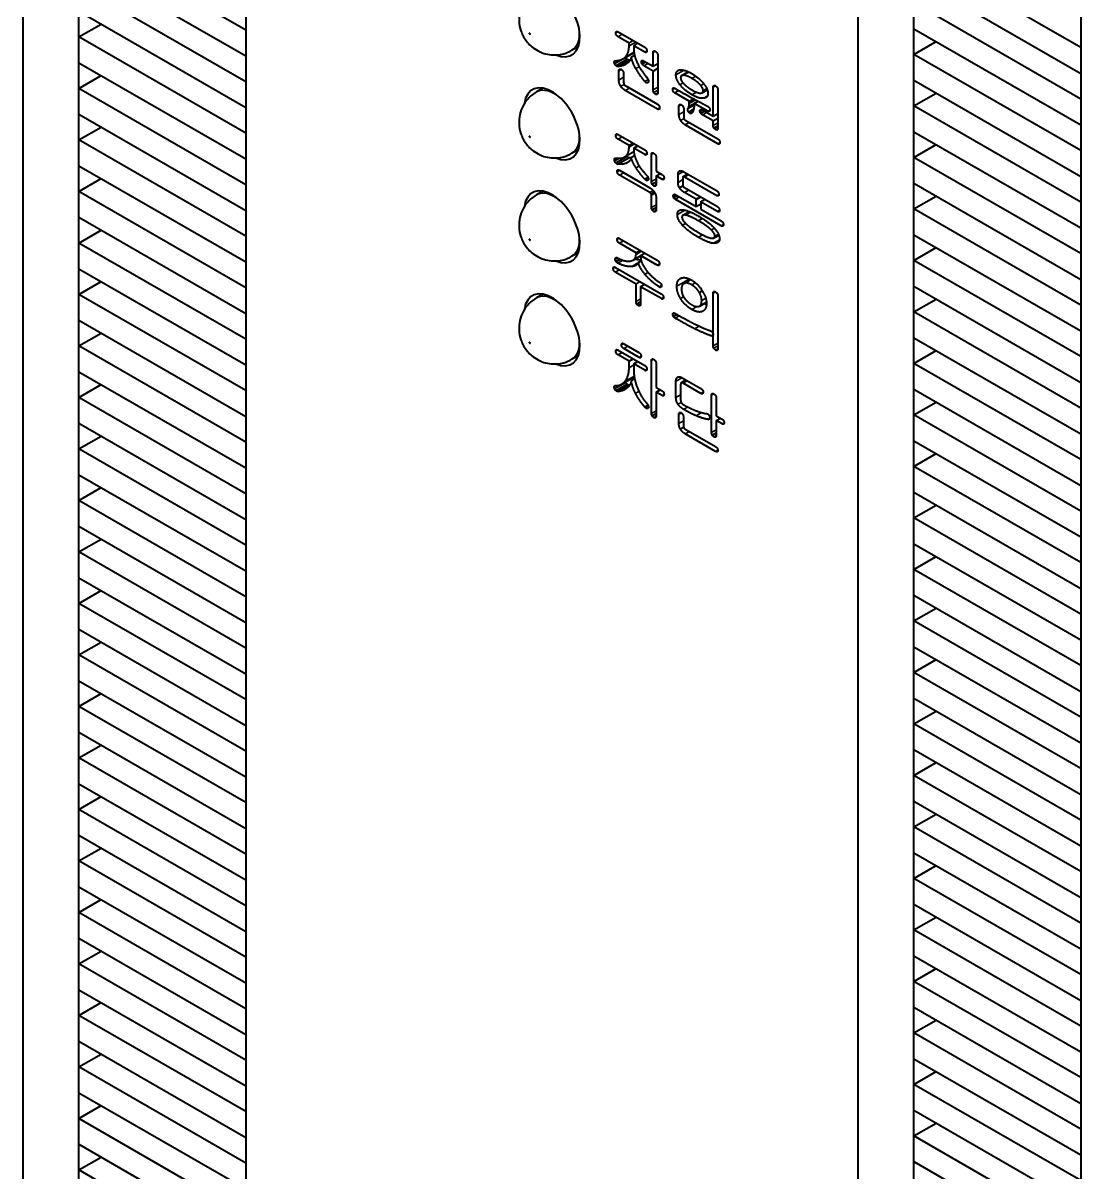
# Model space of a CAD drawing. Header units: millimetres. Extents: x 12 to 1415, y 12 to 997.
# Drawn here: x 988.41 to 1028.72, y 751.03 to 794.84 of the extents above; entities that cross this region are included whole.
import ezdxf

# ---------------------------------------------------------------- set-up
doc = ezdxf.new("R2010")
doc.units = ezdxf.units.MM
doc.header["$LTSCALE"] = 1.2
doc.layers.add('가시적인 것(ISO)', color=7, linetype='Continuous', lineweight=40)
doc.layers.add('가시적인 좁은 것(ISO)', color=7, linetype='Continuous', lineweight=35)

msp = doc.modelspace()

# ---------------------------------------------------------------- linework, layer by layer
at = {"layer": '가시적인 것(ISO)'}
for p, q in [((996.895, 824.696), (996.895, 655.337)), ((990.531, 644.011), (990.531, 818.55)), ((988.41, 642.789), (988.41, 818.3)), ((1028.715, 806.372), (1028.715, 637.013)), ((1022.351, 625.687), (1022.351, 800.227)), ((1020.23, 624.466), (1020.23, 799.977)), ((996.895, 794.568), (990.531, 798.233)), ((1028.715, 793.904), (1022.351, 797.568)), ((990.531, 797.252), (996.895, 793.587)), ((1022.351, 796.587), (1028.715, 792.923)), ((996.895, 792.606), (990.531, 796.271)), ((990.531, 795.29), (996.895, 791.625)), ((990.531, 794.309), (990.531, 795.29)), ((1028.715, 791.941), (1022.351, 795.606)), ((990.531, 794.309), (991.383, 794.799)), ((1011.081, 794.503), (1012.096, 793.918)), ((1022.351, 794.625), (1028.715, 790.96)), ((1022.351, 793.644), (1022.351, 794.625)), ((996.895, 790.644), (990.531, 794.309)), ((1009.564, 793.941), (1009.321, 793.802)), ((1011.498, 794.079), (1011.079, 794.32)), ((1011.498, 794.079), (1011.658, 794.171)), ((1011.498, 793.966), (1011.498, 794.079)), ((1011.677, 793.976), (1011.837, 794.068)), ((1012.096, 793.734), (1011.677, 793.976)), ((1011.677, 793.976), (1011.677, 793.867)), ((1022.351, 793.644), (1023.203, 794.135)), ((1010.947, 793.293), (1011.371, 793.537)), ((1011.266, 793.477), (1011.687, 793.719)), ((1011.585, 793.553), (1011.705, 793.622)), ((1012.413, 793.194), (1012.413, 793.719)), ((1012.594, 793.616), (1012.594, 792.19)), ((1028.715, 789.979), (1022.351, 793.644)), ((990.531, 793.328), (996.895, 789.663)), ((990.531, 792.347), (990.531, 793.328)), ((1011, 793.216), (1011.425, 793.46)), ((1011.066, 793.186), (1011.491, 793.43)), ((1011.968, 793.358), (1012.048, 793.404)), ((1011.996, 793.28), (1012.13, 793.357)), ((1012.054, 793.401), (1012.413, 793.194)), ((1012.413, 793.013), (1012.066, 793.212)), ((1012.413, 793.194), (1012.594, 793.299)), ((1012.413, 793.013), (1012.594, 793.117)), ((990.531, 792.347), (991.383, 792.837)), ((1011.11, 792.67), (1011.11, 793.014)), ((1011.292, 792.909), (1011.292, 792.587)), ((1012.413, 792.294), (1012.413, 793.013)), ((1013.503, 792.84), (1013.754, 792.985)), ((1013.546, 792.853), (1013.765, 792.98)), ((1022.351, 792.663), (1028.715, 788.998)), ((1022.351, 791.682), (1022.351, 792.663)), ((996.895, 788.682), (990.531, 792.347)), ((1008.216, 792.357), (1007.974, 792.217)), ((1012.582, 791.565), (1011.355, 792.272)), ((1011.378, 792.443), (1012.582, 791.75)), ((1014.284, 792.186), (1014.478, 792.298)), ((1014.702, 791.29), (1014.702, 792.4)), ((1014.884, 792.297), (1014.884, 790.833)), ((1012.568, 792.127), (1012.574, 792.13)), ((1013.793, 791.866), (1013.239, 792.178)), ((1013.793, 791.866), (1013.952, 791.958)), ((1013.793, 791.779), (1013.793, 791.866)), ((1013.975, 791.77), (1014.132, 791.86)), ((1014.504, 791.482), (1013.975, 791.77)), ((1013.975, 791.77), (1013.975, 791.693)), ((1014.359, 791.98), (1014.478, 792.049)), ((1022.351, 791.682), (1023.203, 792.173)), ((990.531, 791.366), (996.895, 787.701)), ((990.531, 790.385), (990.531, 791.366)), ((1013.399, 791.353), (1013.399, 791.677)), ((1013.423, 791.734), (1013.427, 791.737)), ((1013.58, 791.572), (1013.58, 791.269)), ((1013.751, 791.594), (1013.975, 791.723)), ((1013.771, 791.445), (1013.958, 791.553)), ((1014.199, 791.488), (1014.279, 791.534)), ((1014.229, 791.407), (1014.365, 791.485)), ((1014.284, 791.531), (1014.702, 791.29)), ((1014.702, 791.109), (1014.298, 791.342)), ((1014.504, 791.482), (1014.583, 791.527)), ((1014.702, 791.29), (1014.884, 791.395)), ((1028.715, 788.017), (1022.351, 791.682)), ((990.531, 790.385), (991.383, 790.875)), ((1014.877, 790.244), (1013.634, 790.96)), ((1013.667, 791.125), (1014.877, 790.428)), ((1014.702, 791.109), (1014.884, 791.214)), ((1014.702, 790.937), (1014.702, 791.109)), ((1014.73, 790.84), (1014.884, 790.929)), ((1011.081, 790.596), (1012.096, 790.012)), ((1014.84, 790.771), (1014.868, 790.787)), ((1022.351, 790.701), (1028.715, 787.036)), ((1022.351, 789.72), (1022.351, 790.701)), ((996.895, 786.72), (990.531, 790.385)), ((1009.564, 790.017), (1009.321, 789.877)), ((1011.498, 790.172), (1011.079, 790.413)), ((1011.498, 790.172), (1011.658, 790.264)), ((1011.498, 790.115), (1011.498, 790.172)), ((1011.677, 790.069), (1011.837, 790.161)), ((1012.096, 789.827), (1011.677, 790.069)), ((1011.677, 790.069), (1011.677, 790.016)), ((1022.351, 789.72), (1023.203, 790.21)), ((1010.94, 789.663), (1010.99, 789.692)), ((1010.947, 789.588), (1011.12, 789.688)), ((1010.992, 789.511), (1011.416, 789.755)), ((1011.063, 789.465), (1011.488, 789.709)), ((1011.328, 789.74), (1011.68, 789.942)), ((1011.585, 789.728), (1011.704, 789.796)), ((1012.351, 788.797), (1012.351, 789.832)), ((1012.53, 789.729), (1012.53, 789.199)), ((1028.715, 786.055), (1022.351, 789.72)), ((990.531, 789.404), (996.895, 785.739)), ((990.531, 788.423), (990.531, 789.404)), ((1011.048, 789.186), (1011.13, 789.233)), ((1011.132, 789.231), (1012.285, 788.568)), ((1012.53, 789.199), (1012.75, 789.073)), ((1013.59, 789.172), (1014.834, 788.456)), ((990.531, 788.423), (991.383, 788.913)), ((1012.285, 788.38), (1011.132, 789.044)), ((1012.095, 788.895), (1012.222, 788.968)), ((1012.168, 788.846), (1012.233, 788.884)), ((1012.375, 788.708), (1012.53, 788.796)), ((1012.53, 789.015), (1012.69, 789.107)), ((1012.75, 788.888), (1012.53, 789.015)), ((1012.53, 789.015), (1012.53, 788.694)), ((1013.363, 788.77), (1013.363, 789.068)), ((1013.544, 788.952), (1013.544, 788.674)), ((1013.555, 788.986), (1013.734, 789.089)), ((1013.558, 788.987), (1013.735, 789.089)), ((1014.845, 788.262), (1013.613, 788.971)), ((1022.351, 788.739), (1028.715, 785.074)), ((1022.351, 787.758), (1022.351, 788.739)), ((996.895, 784.758), (990.531, 788.423)), ((1008.216, 788.433), (1007.974, 788.293)), ((1012.338, 788.333), (1012.46, 788.403)), ((1012.351, 787.817), (1012.351, 788.277)), ((1012.499, 788.635), (1012.514, 788.643)), ((1013.199, 788.189), (1013.332, 788.265)), ((1013.275, 788.298), (1014.051, 787.851)), ((1013.419, 788.568), (1013.548, 788.642)), ((1014.052, 788.127), (1013.604, 788.385)), ((1013.61, 788.569), (1014.863, 787.847)), ((1022.351, 787.758), (1023.203, 788.248)), ((1012.378, 787.72), (1012.53, 787.807)), ((1012.53, 788.174), (1012.53, 787.714)), ((1015.01, 787.114), (1013.257, 788.124)), ((1014.051, 787.851), (1014.051, 788.104)), ((1014.051, 787.851), (1014.227, 787.953)), ((1014.867, 787.657), (1014.226, 788.027)), ((1014.227, 788.007), (1014.227, 787.75)), ((990.531, 787.442), (996.895, 783.777)), ((990.531, 786.46), (990.531, 787.442)), ((1012.484, 787.653), (1012.514, 787.67)), ((1013.55, 787.515), (1013.797, 787.658)), ((1014.227, 787.75), (1015.008, 787.3)), ((1028.715, 784.093), (1022.351, 787.758)), ((990.531, 786.46), (991.383, 786.951)), ((1011.048, 786.594), (1011.125, 786.638)), ((1011.134, 786.634), (1012.575, 785.804)), ((1014.715, 786.454), (1014.943, 786.585)), ((1014.736, 786.654), (1014.919, 786.759)), ((1022.351, 786.777), (1028.715, 783.112)), ((1022.351, 785.796), (1022.351, 786.777)), ((996.895, 782.796), (990.531, 786.46)), ((1009.564, 786.093), (1009.321, 785.953)), ((1011.763, 786.087), (1011.132, 786.45)), ((1011.763, 786.087), (1011.924, 786.179)), ((1011.763, 786.026), (1011.763, 786.087)), ((1011.94, 785.985), (1012.1, 786.078)), ((1022.351, 785.796), (1023.203, 786.286)), ((1010.97, 785.841), (1011.058, 785.892)), ((1011.002, 785.901), (1011.01, 785.906)), ((1011.003, 785.754), (1011.159, 785.843)), ((1011.612, 785.57), (1011.846, 785.704)), ((1011.654, 785.809), (1011.94, 785.973)), ((1011.852, 785.72), (1011.96, 785.782)), ((1012.575, 785.62), (1011.94, 785.985)), ((1011.94, 785.985), (1011.94, 785.922)), ((1028.715, 782.131), (1022.351, 785.796)), ((990.531, 785.479), (996.895, 781.815)), ((990.531, 784.498), (990.531, 785.479)), ((1011.763, 784.896), (1010.975, 785.35)), ((1010.984, 785.529), (1012.723, 784.527)), ((990.531, 784.498), (991.383, 784.989)), ((1011.763, 784.896), (1011.924, 784.988)), ((1011.763, 784.231), (1011.763, 784.896)), ((1011.94, 784.794), (1012.1, 784.887)), ((1012.728, 784.341), (1011.94, 784.794)), ((1011.94, 784.794), (1011.94, 784.131)), ((1012.641, 784.785), (1012.735, 784.839)), ((1012.707, 784.774), (1012.715, 784.779)), ((1013.593, 784.922), (1013.844, 785.067)), ((1022.351, 784.815), (1028.715, 781.15)), ((1022.351, 783.834), (1022.351, 784.815)), ((996.895, 780.834), (990.531, 784.498)), ((1008.216, 784.509), (1007.974, 784.369)), ((1014.174, 784.579), (1014.281, 784.641)), ((1014.702, 782.54), (1014.702, 784.552)), ((1014.884, 784.449), (1014.884, 782.436)), ((1022.351, 783.834), (1023.203, 784.324)), ((1011.791, 784.134), (1011.94, 784.22)), ((1011.913, 784.072), (1011.919, 784.075)), ((1014.194, 784.056), (1014.446, 784.201)), ((990.531, 783.517), (996.895, 779.853)), ((990.531, 782.536), (990.531, 783.517)), ((1013.188, 783.662), (1013.322, 783.739)), ((1028.715, 780.169), (1022.351, 783.834)), ((990.531, 782.536), (991.383, 783.027)), ((1011.3, 782.62), (1011.872, 782.291)), ((1014.631, 782.922), (1014.7, 782.961)), ((1022.351, 782.853), (1028.715, 779.188)), ((1022.351, 781.871), (1022.351, 782.853)), ((996.895, 778.871), (990.531, 782.536)), ((1009.564, 782.169), (1009.321, 782.029)), ((1011.498, 781.954), (1011.079, 782.196)), ((1011.081, 782.379), (1012.096, 781.794)), ((1011.88, 782.102), (1011.3, 782.436)), ((1014.858, 782.376), (1014.864, 782.38)), ((1022.351, 781.871), (1023.203, 782.362)), ((1011.498, 781.954), (1011.658, 782.047)), ((1011.498, 781.71), (1011.498, 781.954)), ((1011.677, 781.851), (1011.837, 781.944)), ((1012.096, 781.61), (1011.677, 781.851)), ((1011.677, 781.851), (1011.677, 781.607)), ((1012.351, 779.966), (1012.351, 781.982)), ((1012.53, 781.879), (1012.53, 780.958)), ((1028.715, 778.207), (1022.351, 781.871)), ((990.531, 781.555), (996.895, 777.89)), ((990.531, 780.574), (990.531, 781.555)), ((1011.22, 781.085), (1011.644, 781.33)), ((1011.585, 781.21), (1011.71, 781.282)), ((1013.482, 781.142), (1013.661, 781.245)), ((1013.525, 781.323), (1014.233, 780.915)), ((990.531, 780.574), (991.383, 781.065)), ((1010.947, 780.913), (1011.371, 781.157)), ((1010.995, 780.837), (1011.419, 781.081)), ((1011.066, 780.802), (1011.491, 781.047)), ((1012.53, 780.958), (1012.754, 780.829)), ((1012.53, 780.779), (1012.686, 780.868)), ((1013.285, 780.576), (1013.285, 781.193)), ((1013.463, 781.047), (1013.463, 780.486)), ((1014.231, 780.732), (1013.554, 781.122)), ((1022.351, 780.89), (1028.715, 777.226)), ((1022.351, 779.909), (1022.351, 780.89)), ((996.895, 776.909), (990.531, 780.574)), ((1012.754, 780.649), (1012.53, 780.779)), ((1012.53, 780.779), (1012.53, 779.863)), ((1014.641, 779.234), (1014.641, 780.665)), ((1014.819, 780.562), (1014.819, 779.878)), ((1022.351, 779.909), (1023.203, 780.4)), ((1012.096, 780.209), (1012.224, 780.283)), ((1012.375, 779.88), (1012.53, 779.969)), ((1013.395, 779.587), (1013.395, 779.927)), ((1013.423, 779.998), (1013.43, 780.002)), ((990.531, 779.593), (996.895, 775.928)), ((990.531, 778.612), (990.531, 779.593)), ((1012.502, 779.807), (1012.514, 779.814)), ((1013.573, 779.824), (1013.573, 779.5)), ((1014.517, 779.739), (1014.566, 779.768)), ((1014.819, 779.878), (1015.039, 779.751)), ((1014.819, 779.694), (1014.979, 779.786)), ((1015.039, 779.567), (1014.819, 779.694)), ((1014.819, 779.694), (1014.819, 779.131)), ((1028.715, 776.245), (1022.351, 779.909)), ((990.531, 778.612), (991.383, 779.103)), ((1013.451, 779.375), (1013.578, 779.448)), ((1014.796, 778.518), (1013.639, 779.184)), ((1013.657, 779.358), (1014.796, 778.702)), ((1014.665, 779.145), (1014.819, 779.233)), ((1014.79, 779.071), (1014.802, 779.078)), ((996.895, 774.947), (990.531, 778.612)), ((1022.351, 778.928), (1028.715, 775.264)), ((1022.351, 777.947), (1022.351, 778.928)), ((1022.351, 777.947), (1023.203, 778.438)), ((1028.715, 774.282), (1022.351, 777.947)), ((990.531, 777.631), (996.895, 773.966)), ((990.531, 776.65), (990.531, 777.631)), ((990.531, 776.65), (991.383, 777.14)), ((1022.351, 776.966), (1028.715, 773.301)), ((1022.351, 775.985), (1022.351, 776.966)), ((996.895, 772.985), (990.531, 776.65)), ((1022.351, 775.985), (1023.203, 776.476)), ((1028.715, 772.32), (1022.351, 775.985)), ((990.531, 775.669), (996.895, 772.004)), ((990.531, 774.688), (990.531, 775.669)), ((990.531, 774.688), (991.383, 775.178)), ((996.895, 771.023), (990.531, 774.688)), ((1022.351, 775.004), (1028.715, 771.339)), ((1022.351, 774.023), (1022.351, 775.004)), ((1022.351, 774.023), (1023.203, 774.514)), ((1028.715, 770.358), (1022.351, 774.023)), ((990.531, 773.707), (996.895, 770.042)), ((990.531, 772.726), (990.531, 773.707)), ((990.531, 772.726), (991.383, 773.216)), ((1022.351, 773.042), (1028.715, 769.377)), ((1022.351, 772.061), (1022.351, 773.042)), ((996.895, 769.061), (990.531, 772.726)), ((1022.351, 772.061), (1023.203, 772.551)), ((1028.715, 768.396), (1022.351, 772.061)), ((990.531, 771.745), (996.895, 768.08)), ((990.531, 770.764), (990.531, 771.745)), ((990.531, 770.764), (991.383, 771.254)), ((996.895, 767.099), (990.531, 770.764)), ((1022.351, 771.08), (1028.715, 767.415)), ((1022.351, 770.099), (1022.351, 771.08)), ((1022.351, 770.099), (1023.203, 770.589)), ((1028.715, 766.434), (1022.351, 770.099)), ((990.531, 769.783), (996.895, 766.118)), ((990.531, 768.801), (990.531, 769.783)), ((990.531, 768.801), (991.383, 769.292)), ((1022.351, 769.118), (1028.715, 765.453)), ((1022.351, 768.137), (1022.351, 769.118)), ((996.895, 765.137), (990.531, 768.801)), ((1022.351, 768.137), (1023.203, 768.627)), ((1028.715, 764.472), (1022.351, 768.137)), ((990.531, 767.82), (996.895, 764.156)), ((990.531, 766.839), (990.531, 767.82)), ((990.531, 766.839), (991.383, 767.33)), ((996.895, 763.175), (990.531, 766.839)), ((1022.351, 767.156), (1028.715, 763.491)), ((1022.351, 766.175), (1022.351, 767.156)), ((1022.351, 766.175), (1023.203, 766.665)), ((1028.715, 762.51), (1022.351, 766.175)), ((990.531, 765.858), (996.895, 762.194)), ((990.531, 764.877), (990.531, 765.858)), ((990.531, 764.877), (991.383, 765.368)), ((1022.351, 765.194), (1028.715, 761.529)), ((1022.351, 764.212), (1022.351, 765.194)), ((996.895, 761.212), (990.531, 764.877)), ((1022.351, 764.212), (1023.203, 764.703)), ((1028.715, 760.548), (1022.351, 764.212)), ((990.531, 763.896), (996.895, 760.231)), ((990.531, 762.915), (990.531, 763.896)), ((990.531, 762.915), (991.383, 763.406)), ((996.895, 759.25), (990.531, 762.915)), ((1022.351, 763.231), (1028.715, 759.567)), ((1022.351, 762.25), (1022.351, 763.231)), ((1022.351, 762.25), (1023.203, 762.741)), ((1028.715, 758.586), (1022.351, 762.25)), ((990.531, 761.934), (996.895, 758.269)), ((990.531, 760.953), (990.531, 761.934)), ((990.531, 760.953), (991.383, 761.444)), ((1022.351, 761.269), (1028.715, 757.605)), ((1022.351, 760.288), (1022.351, 761.269)), ((996.895, 757.288), (990.531, 760.953)), ((1022.351, 760.288), (1023.203, 760.779)), ((1028.715, 756.623), (1022.351, 760.288)), ((990.531, 759.972), (996.895, 756.307)), ((990.531, 758.991), (990.531, 759.972)), ((990.531, 758.991), (991.383, 759.481)), ((996.895, 755.326), (990.531, 758.991)), ((1022.351, 759.307), (1028.715, 755.642)), ((1022.351, 758.326), (1022.351, 759.307)), ((1022.351, 758.326), (1023.203, 758.817)), ((990.531, 758.01), (996.895, 754.345)), ((990.531, 757.029), (990.531, 758.01)), ((1028.715, 754.661), (1022.351, 758.326)), ((990.531, 757.029), (991.383, 757.519)), ((1022.351, 757.345), (1028.715, 753.68)), ((1022.351, 756.364), (1022.351, 757.345)), ((996.895, 753.364), (990.531, 757.029)), ((1022.351, 756.364), (1023.203, 756.855)), ((1028.715, 752.699), (1022.351, 756.364)), ((990.531, 756.048), (996.895, 752.383)), ((990.531, 755.067), (990.531, 756.048)), ((990.531, 755.067), (991.383, 755.557)), ((1022.351, 755.383), (1028.715, 751.718)), ((1022.351, 754.402), (1022.351, 755.383)), ((996.895, 751.402), (990.531, 755.067)), ((1022.351, 754.402), (1023.203, 754.892)), ((990.531, 754.086), (996.895, 750.421)), ((990.531, 753.105), (990.531, 754.086)), ((1028.715, 750.737), (1022.351, 754.402)), ((990.531, 753.105), (991.383, 753.595)), ((1022.351, 753.421), (1028.715, 749.756)), ((1022.351, 752.44), (1022.351, 753.421)), ((996.895, 749.44), (990.531, 753.105)), ((1022.351, 752.44), (1023.203, 752.93)), ((1028.715, 748.775), (1022.351, 752.44)), ((990.531, 752.123), (996.895, 748.459)), ((990.531, 751.142), (990.531, 752.123)), ((990.531, 751.142), (991.383, 751.633)), ((1022.351, 751.459), (1028.715, 747.794)), ((1022.351, 750.478), (1022.351, 751.459)), ((996.895, 747.478), (990.531, 751.142))]:
    msp.add_line(p, q, dxfattribs=at)
for centre in [(1008.563, 794.923), (1008.563, 790.999), (1008.563, 787.074), (1008.563, 783.15)]:
    msp.add_ellipse(centre, major_axis=(-0.749, 1.3), ratio=0.578093, start_param=2.493727, end_param=6.931051, dxfattribs=at)
for points, knots in [([(1007.974, 796.141), (1007.851, 796.071), (1007.74, 795.98), (1007.556, 795.776), (1007.485, 795.663), (1007.373, 795.426), (1007.341, 795.305), (1007.301, 795.056), (1007.303, 794.936), (1007.331, 794.687), (1007.366, 794.57), (1007.466, 794.329), (1007.537, 794.212), (1007.729, 793.987), (1007.848, 793.876), (1008.162, 793.711), (1008.325, 793.649), (1008.677, 793.617), (1008.841, 793.625), (1009.115, 793.701), (1009.222, 793.745), (1009.321, 793.802)], [2.354261, 2.354261, 2.354261, 2.354261, 2.539261, 2.539261, 2.736733, 2.736733, 2.973072, 2.973072, 3.2821, 3.2821, 3.703179, 3.703179, 4.238326, 4.238326, 4.756496, 4.756496, 5.108856, 5.108856, 5.346356, 5.346356, 5.495853, 5.495853, 5.495853, 5.495853]), ([(1011.425, 793.46), (1011.413, 793.47), (1011.403, 793.481), (1011.385, 793.508), (1011.377, 793.522), (1011.371, 793.537)], [-0.01628679, -0.01628679, -0.01628679, -0.01628679, -0.00815196, -0.00815196, 0, 0, 0, 0]), ([(1011.491, 793.43), (1011.48, 793.431), (1011.468, 793.433), (1011.446, 793.444), (1011.435, 793.451), (1011.425, 793.46)], [-0.01606086, -0.01606086, -0.01606086, -0.01606086, -0.00776276, -0.00776276, 0, 0, 0, 0]), ([(1013.73, 792.972), (1013.73, 792.974), (1013.729, 792.977), (1013.726, 792.986), (1013.724, 792.992), (1013.723, 792.999)], [-0.025621611, -0.025621611, -0.025621611, -0.025621611, -0.024255516, -0.024255516, -0.020637412, -0.020637412, -0.020637412, -0.020637412]), ([(1007.974, 792.217), (1007.851, 792.146), (1007.74, 792.055), (1007.556, 791.851), (1007.485, 791.739), (1007.373, 791.502), (1007.341, 791.381), (1007.301, 791.132), (1007.303, 791.012), (1007.331, 790.763), (1007.366, 790.645), (1007.466, 790.405), (1007.537, 790.287), (1007.729, 790.062), (1007.848, 789.952), (1008.162, 789.787), (1008.325, 789.725), (1008.677, 789.693), (1008.841, 789.701), (1009.115, 789.776), (1009.222, 789.82), (1009.321, 789.877)], [2.354261, 2.354261, 2.354261, 2.354261, 2.539261, 2.539261, 2.736733, 2.736733, 2.973072, 2.973072, 3.2821, 3.2821, 3.703179, 3.703179, 4.238326, 4.238326, 4.756496, 4.756496, 5.108856, 5.108856, 5.346356, 5.346356, 5.495853, 5.495853, 5.495853, 5.495853]), ([(1011.488, 789.709), (1011.476, 789.713), (1011.464, 789.719), (1011.439, 789.734), (1011.428, 789.744), (1011.416, 789.755)], [-0.01722021, -0.01722021, -0.01722021, -0.01722021, -0.0085263, -0.0085263, 0, 0, 0, 0]), ([(1007.974, 788.293), (1007.851, 788.222), (1007.74, 788.131), (1007.556, 787.927), (1007.485, 787.814), (1007.373, 787.578), (1007.341, 787.457), (1007.301, 787.208), (1007.303, 787.087), (1007.331, 786.838), (1007.366, 786.721), (1007.466, 786.48), (1007.537, 786.363), (1007.729, 786.138), (1007.848, 786.027), (1008.162, 785.863), (1008.325, 785.801), (1008.677, 785.768), (1008.841, 785.777), (1009.115, 785.852), (1009.222, 785.896), (1009.321, 785.953)], [2.354261, 2.354261, 2.354261, 2.354261, 2.539261, 2.539261, 2.736733, 2.736733, 2.973072, 2.973072, 3.2821, 3.2821, 3.703179, 3.703179, 4.238326, 4.238326, 4.756496, 4.756496, 5.108856, 5.108856, 5.346356, 5.346356, 5.495853, 5.495853, 5.495853, 5.495853]), ([(1014.923, 786.745), (1014.919, 786.746), (1014.914, 786.748), (1014.908, 786.75), (1014.907, 786.751), (1014.906, 786.751)], [-0.082084326, -0.082084326, -0.082084326, -0.082084326, -0.078669965, -0.078669965, -0.077842253, -0.077842253, -0.077842253, -0.077842253]), ([(1011.953, 785.809), (1011.898, 785.809), (1011.841, 785.816), (1011.76, 785.833), (1011.738, 785.839), (1011.717, 785.845)], [-0.11230355, -0.11230355, -0.11230355, -0.11230355, -0.06842516, -0.06842516, -0.05257101, -0.05257101, -0.05257101, -0.05257101]), ([(1007.974, 784.369), (1007.851, 784.298), (1007.74, 784.207), (1007.556, 784.003), (1007.485, 783.89), (1007.373, 783.654), (1007.341, 783.533), (1007.301, 783.283), (1007.303, 783.163), (1007.331, 782.914), (1007.366, 782.797), (1007.466, 782.556), (1007.537, 782.439), (1007.729, 782.214), (1007.848, 782.103), (1008.162, 781.938), (1008.325, 781.876), (1008.677, 781.844), (1008.841, 781.853), (1009.115, 781.928), (1009.222, 781.972), (1009.321, 782.029)], [2.354261, 2.354261, 2.354261, 2.354261, 2.539261, 2.539261, 2.736733, 2.736733, 2.973072, 2.973072, 3.2821, 3.2821, 3.703179, 3.703179, 4.238326, 4.238326, 4.756496, 4.756496, 5.108856, 5.108856, 5.346356, 5.346356, 5.495853, 5.495853, 5.495853, 5.495853]), ([(1011.419, 781.081), (1011.409, 781.092), (1011.4, 781.103), (1011.384, 781.129), (1011.377, 781.143), (1011.371, 781.157)], [-0.01531251, -0.01531251, -0.01531251, -0.01531251, -0.00772688, -0.00772688, 0, 0, 0, 0]), ([(1011.491, 781.047), (1011.479, 781.047), (1011.468, 781.051), (1011.443, 781.062), (1011.431, 781.071), (1011.419, 781.081)], [-0.01738165, -0.01738165, -0.01738165, -0.01738165, -0.00873453, -0.00873453, 0, 0, 0, 0])]:
    msp.add_open_spline(points, degree=3, knots=knots, dxfattribs=at)
for points, degree in [([(1010.995, 794.464), (1010.995, 794.553), (1011.081, 794.503)], 2), ([(1011.079, 794.32), (1010.993, 794.369), (1010.995, 794.464)], 2), ([(1011.34, 793.53), (1011.498, 793.673), (1011.498, 793.966)], 2), ([(1010.975, 793.405), (1011.208, 793.411), (1011.34, 793.53)], 2), ([(1011.371, 793.537), (1011.371, 793.537), (1011.371, 793.537), (1011.371, 793.537)], 3), ([(1011.585, 793.553), (1011.559, 793.39), (1011.41, 793.293)], 2), ([(1011.759, 793.108), (1011.605, 793.381), (1011.585, 793.553)], 2), ([(1011.677, 793.867), (1011.677, 793.576), (1011.839, 793.259)], 2), ([(1012.096, 793.918), (1012.175, 793.873), (1012.175, 793.783)], 2), ([(1012.175, 793.783), (1012.175, 793.689), (1012.096, 793.734)], 2), ([(1012.413, 793.719), (1012.413, 793.762), (1012.44, 793.776)], 2), ([(1012.44, 793.776), (1012.465, 793.786), (1012.503, 793.764)], 2), ([(1012.503, 793.764), (1012.539, 793.743), (1012.564, 793.703)], 2), ([(1012.564, 793.703), (1012.594, 793.662), (1012.594, 793.616)], 2), ([(1010.947, 793.293), (1010.93, 793.339), (1010.94, 793.378)], 2), ([(1010.94, 793.378), (1010.947, 793.404), (1010.975, 793.405)], 2), ([(1011, 793.216), (1010.966, 793.247), (1010.947, 793.293)], 2), ([(1011.066, 793.186), (1011.032, 793.188), (1011, 793.216)], 2), ([(1011.41, 793.293), (1011.26, 793.187), (1011.066, 793.186)], 2), ([(1011.11, 793.014), (1011.11, 793.066), (1011.136, 793.082)], 2), ([(1011.136, 793.082), (1011.161, 793.096), (1011.201, 793.073)], 2), ([(1011.201, 793.073), (1011.238, 793.052), (1011.266, 793.004)], 2), ([(1011.544, 793.432), (1011.526, 793.431), (1011.509, 793.43), (1011.491, 793.43)], 3), ([(1012.099, 792.615), (1011.905, 792.847), (1011.759, 793.108)], 2), ([(1011.839, 793.259), (1011.964, 793.012), (1012.19, 792.742)], 2), ([(1011.968, 793.358), (1011.968, 793.399), (1011.99, 793.412)], 2), ([(1011.996, 793.28), (1011.971, 793.32), (1011.968, 793.358)], 2), ([(1011.99, 793.412), (1012.012, 793.425), (1012.054, 793.401)], 2), ([(1012.066, 793.212), (1012.023, 793.237), (1011.996, 793.28)], 2), ([(1013.285, 792.861), (1013.285, 793.031), (1013.436, 793.055)], 2), ([(1013.436, 793.055), (1013.599, 793.081), (1013.894, 792.912)], 2), ([(1011.183, 792.431), (1011.11, 792.543), (1011.11, 792.67)], 2), ([(1011.266, 793.004), (1011.292, 792.962), (1011.292, 792.909)], 2), ([(1012.19, 792.742), (1012.228, 792.696), (1012.237, 792.65)], 2), ([(1012.237, 792.65), (1012.245, 792.604), (1012.23, 792.581)], 2), ([(1013.436, 792.492), (1013.285, 792.689), (1013.285, 792.861)], 2), ([(1013.546, 792.853), (1013.463, 792.845), (1013.463, 792.758)], 2), ([(1013.463, 792.758), (1013.463, 792.67), (1013.547, 792.568)], 2), ([(1013.894, 792.728), (1013.671, 792.856), (1013.546, 792.853)], 2), ([(1013.894, 792.912), (1014.184, 792.745), (1014.359, 792.504)], 2), ([(1014.228, 792.464), (1014.112, 792.602), (1013.894, 792.728)], 2), ([(1011.355, 792.272), (1011.245, 792.335), (1011.183, 792.431)], 2), ([(1011.292, 792.587), (1011.292, 792.526), (1011.31, 792.495)], 2), ([(1011.31, 792.495), (1011.322, 792.475), (1011.378, 792.443)], 2), ([(1012.173, 792.562), (1012.133, 792.574), (1012.099, 792.615)], 2), ([(1012.23, 792.581), (1012.206, 792.553), (1012.173, 792.562)], 2), ([(1012.439, 792.198), (1012.413, 792.243), (1012.413, 792.294)], 2), ([(1012.503, 792.132), (1012.464, 792.155), (1012.439, 792.198)], 2), ([(1012.594, 792.19), (1012.594, 792.139), (1012.568, 792.127)], 2), ([(1013.162, 792.314), (1013.165, 792.4), (1013.246, 792.353)], 2), ([(1013.239, 792.178), (1013.159, 792.223), (1013.162, 792.314)], 2), ([(1013.246, 792.353), (1013.566, 792.169), (1013.905, 791.983)], 2), ([(1013.894, 792.107), (1013.599, 792.277), (1013.436, 792.492)], 2), ([(1013.547, 792.568), (1013.671, 792.42), (1013.894, 792.292)], 2), ([(1013.894, 792.292), (1014.112, 792.166), (1014.228, 792.171)], 2), ([(1014.323, 792.263), (1014.323, 792.348), (1014.228, 792.464)], 2), ([(1014.228, 792.171), (1014.323, 792.177), (1014.323, 792.263)], 2), ([(1014.359, 792.504), (1014.502, 792.33), (1014.502, 792.16)], 2), ([(1014.487, 792.268), (1014.476, 792.272), (1014.464, 792.277), (1014.453, 792.283)], 3), ([(1014.702, 792.4), (1014.702, 792.443), (1014.73, 792.458)], 2), ([(1014.73, 792.458), (1014.755, 792.467), (1014.793, 792.445)], 2), ([(1014.793, 792.445), (1014.829, 792.424), (1014.854, 792.385)], 2), ([(1014.854, 792.385), (1014.884, 792.343), (1014.884, 792.297)], 2), ([(1012.568, 792.127), (1012.541, 792.111), (1012.503, 792.132)], 2), ([(1012.582, 791.75), (1012.662, 791.704), (1012.662, 791.613)], 2), ([(1013.423, 791.734), (1013.45, 791.751), (1013.489, 791.728)], 2), ([(1013.781, 791.667), (1013.793, 791.714), (1013.793, 791.779)], 2), ([(1014.359, 791.98), (1014.184, 791.94), (1013.894, 792.107)], 2), ([(1013.905, 791.983), (1014.277, 791.78), (1014.482, 791.675)], 2), ([(1014.502, 792.16), (1014.502, 791.99), (1014.359, 791.98)], 2), ([(1012.662, 791.613), (1012.662, 791.52), (1012.582, 791.565)], 2), ([(1013.399, 791.677), (1013.399, 791.725), (1013.423, 791.734)], 2), ([(1013.466, 791.128), (1013.399, 791.24), (1013.399, 791.353)], 2), ([(1013.489, 791.728), (1013.527, 791.707), (1013.551, 791.664)], 2), ([(1013.551, 791.664), (1013.58, 791.62), (1013.58, 791.572)], 2), ([(1013.771, 791.445), (1013.708, 791.542), (1013.751, 791.594)], 2), ([(1013.751, 791.594), (1013.769, 791.62), (1013.781, 791.667)], 2), ([(1013.88, 791.403), (1013.824, 791.373), (1013.771, 791.445)], 2), ([(1013.945, 791.507), (1013.92, 791.437), (1013.88, 791.403)], 2), ([(1013.975, 791.693), (1013.975, 791.593), (1013.945, 791.507)], 2), ([(1014.199, 791.488), (1014.196, 791.529), (1014.22, 791.543)], 2), ([(1014.229, 791.407), (1014.199, 791.451), (1014.199, 791.488)], 2), ([(1014.22, 791.543), (1014.244, 791.554), (1014.284, 791.531)], 2), ([(1014.298, 791.342), (1014.254, 791.367), (1014.229, 791.407)], 2), ([(1014.482, 791.675), (1014.526, 791.656), (1014.551, 791.619)], 2), ([(1014.565, 791.484), (1014.539, 791.466), (1014.504, 791.482)], 2), ([(1014.551, 791.619), (1014.579, 791.578), (1014.583, 791.531)], 2), ([(1014.583, 791.531), (1014.583, 791.499), (1014.565, 791.484)], 2), ([(1013.634, 790.96), (1013.533, 791.017), (1013.466, 791.128)], 2), ([(1013.58, 791.269), (1013.58, 791.208), (1013.598, 791.177)], 2), ([(1013.598, 791.177), (1013.61, 791.158), (1013.667, 791.125)], 2), ([(1014.73, 790.84), (1014.702, 790.89), (1014.702, 790.937)], 2), ([(1010.995, 790.557), (1010.995, 790.646), (1011.081, 790.596)], 2), ([(1011.079, 790.413), (1010.993, 790.462), (1010.995, 790.557)], 2), ([(1014.793, 790.78), (1014.755, 790.802), (1014.73, 790.84)], 2), ([(1014.84, 790.771), (1014.829, 790.76), (1014.793, 790.78)], 2), ([(1014.884, 790.833), (1014.884, 790.784), (1014.84, 790.771)], 2), ([(1014.877, 790.428), (1014.958, 790.381), (1014.958, 790.291)], 2), ([(1011.35, 789.753), (1011.498, 789.852), (1011.498, 790.115)], 2), ([(1011.677, 790.016), (1011.677, 789.757), (1011.835, 789.477)], 2), ([(1012.096, 790.012), (1012.175, 789.967), (1012.175, 789.876)], 2), ([(1014.958, 790.291), (1014.958, 790.197), (1014.877, 790.244)], 2), ([(1010.947, 789.588), (1010.933, 789.632), (1010.94, 789.663)], 2), ([(1010.94, 789.663), (1010.952, 789.698), (1010.985, 789.693)], 2), ([(1010.992, 789.511), (1010.964, 789.541), (1010.947, 789.588)], 2), ([(1010.985, 789.693), (1011.226, 789.667), (1011.35, 789.753)], 2), ([(1011.416, 789.755), (1011.409, 789.763), (1011.403, 789.771), (1011.397, 789.78)], 3), ([(1011.585, 789.728), (1011.554, 789.583), (1011.414, 789.509)], 2), ([(1011.578, 789.702), (1011.549, 789.703), (1011.518, 789.705), (1011.488, 789.709)], 3), ([(1011.763, 789.323), (1011.604, 789.575), (1011.585, 789.728)], 2), ([(1012.175, 789.876), (1012.175, 789.782), (1012.096, 789.827)], 2), ([(1012.351, 789.832), (1012.351, 789.927), (1012.439, 789.877)], 2), ([(1012.439, 789.877), (1012.53, 789.824), (1012.53, 789.729)], 2), ([(1011.063, 789.465), (1011.026, 789.477), (1010.992, 789.511)], 2), ([(1011.048, 789.186), (1011.046, 789.281), (1011.132, 789.231)], 2), ([(1011.132, 789.044), (1011.048, 789.092), (1011.048, 789.186)], 2), ([(1011.414, 789.509), (1011.271, 789.439), (1011.063, 789.465)], 2), ([(1012.095, 788.895), (1011.909, 789.094), (1011.763, 789.323)], 2), ([(1011.835, 789.477), (1011.962, 789.253), (1012.19, 789.017)], 2), ([(1013.363, 789.068), (1013.363, 789.171), (1013.423, 789.205)], 2), ([(1013.423, 789.205), (1013.487, 789.232), (1013.59, 789.172)], 2), ([(1012.168, 788.846), (1012.135, 788.856), (1012.095, 788.895)], 2), ([(1012.227, 788.866), (1012.208, 788.838), (1012.168, 788.846)], 2), ([(1012.19, 789.017), (1012.22, 788.986), (1012.231, 788.942)], 2), ([(1012.231, 788.942), (1012.241, 788.895), (1012.227, 788.866)], 2), ([(1012.375, 788.708), (1012.351, 788.747), (1012.351, 788.797)], 2), ([(1012.439, 788.641), (1012.402, 788.662), (1012.375, 788.708)], 2), ([(1012.53, 788.694), (1012.53, 788.644), (1012.499, 788.635)], 2), ([(1012.75, 789.073), (1012.831, 789.026), (1012.831, 788.935)], 2), ([(1012.831, 788.935), (1012.831, 788.842), (1012.75, 788.888)], 2), ([(1013.419, 788.568), (1013.363, 788.657), (1013.363, 788.77)], 2), ([(1013.558, 788.987), (1013.544, 788.984), (1013.544, 788.952)], 2), ([(1013.544, 788.674), (1013.544, 788.636), (1013.56, 788.611)], 2), ([(1013.613, 788.971), (1013.575, 788.993), (1013.558, 788.987)], 2), ([(1012.285, 788.568), (1012.402, 788.5), (1012.473, 788.383)], 2), ([(1012.338, 788.333), (1012.322, 788.359), (1012.285, 788.38)], 2), ([(1012.351, 788.277), (1012.351, 788.313), (1012.338, 788.333)], 2), ([(1012.499, 788.635), (1012.476, 788.62), (1012.439, 788.641)], 2), ([(1012.473, 788.383), (1012.53, 788.293), (1012.53, 788.174)], 2), ([(1013.184, 788.263), (1013.187, 788.295), (1013.208, 788.311)], 2), ([(1013.199, 788.189), (1013.181, 788.228), (1013.184, 788.263)], 2), ([(1013.208, 788.311), (1013.234, 788.322), (1013.275, 788.298)], 2), ([(1013.604, 788.385), (1013.491, 788.45), (1013.419, 788.568)], 2), ([(1013.56, 788.611), (1013.571, 788.592), (1013.61, 788.569)], 2), ([(1014.834, 788.456), (1014.873, 788.433), (1014.894, 788.395)], 2), ([(1014.902, 788.264), (1014.883, 788.24), (1014.845, 788.262)], 2), ([(1014.894, 788.395), (1014.917, 788.354), (1014.92, 788.311)], 2), ([(1014.92, 788.311), (1014.92, 788.278), (1014.902, 788.264)], 2), ([(1012.378, 787.72), (1012.351, 787.77), (1012.351, 787.817)], 2), ([(1013.257, 788.124), (1013.22, 788.145), (1013.199, 788.189)], 2), ([(1014.051, 788.104), (1014.051, 788.117), (1014.052, 788.127)], 2), ([(1014.215, 788.221), (1014.161, 788.189), (1014.107, 788.158), (1014.052, 788.127)], 3), ([(1014.226, 788.027), (1014.28, 788.058), (1014.334, 788.09), (1014.389, 788.121)], 3), ([(1014.226, 788.027), (1014.227, 788.018), (1014.227, 788.007)], 2), ([(1014.863, 787.847), (1014.944, 787.801), (1014.944, 787.697)], 2), ([(1012.439, 787.662), (1012.403, 787.682), (1012.378, 787.72)], 2), ([(1012.484, 787.653), (1012.475, 787.641), (1012.439, 787.662)], 2), ([(1012.53, 787.714), (1012.53, 787.667), (1012.484, 787.653)], 2), ([(1013.338, 787.543), (1013.338, 787.732), (1013.532, 787.725)], 2), ([(1013.532, 787.139), (1013.338, 787.355), (1013.338, 787.543)], 2), ([(1013.646, 787.524), (1013.514, 787.545), (1013.514, 787.441)], 2), ([(1013.514, 787.441), (1013.514, 787.343), (1013.652, 787.208)], 2), ([(1013.532, 787.725), (1013.738, 787.718), (1014.141, 787.486)], 2), ([(1014.141, 787.304), (1013.806, 787.498), (1013.646, 787.524)], 2), ([(1013.786, 787.652), (1013.785, 787.656), (1013.784, 787.66), (1013.782, 787.664)], 3), ([(1014.141, 787.486), (1014.544, 787.254), (1014.74, 787.035)], 2), ([(1014.944, 787.697), (1014.947, 787.612), (1014.867, 787.657)], 2), ([(1014.141, 786.676), (1013.738, 786.908), (1013.532, 787.139)], 2), ([(1013.652, 787.208), (1013.806, 787.054), (1014.141, 786.861)], 2), ([(1014.634, 786.956), (1014.474, 787.113), (1014.141, 787.304)], 2), ([(1014.768, 786.719), (1014.768, 786.823), (1014.634, 786.956)], 2), ([(1014.74, 787.035), (1014.944, 786.81), (1014.944, 786.618)], 2), ([(1015.008, 787.3), (1015.049, 787.276), (1015.074, 787.237)], 2), ([(1015.074, 787.106), (1015.049, 787.092), (1015.01, 787.114)], 2), ([(1015.074, 787.237), (1015.098, 787.194), (1015.098, 787.157)], 2), ([(1015.098, 787.157), (1015.098, 787.121), (1015.074, 787.106)], 2), ([(1011.048, 786.594), (1011.048, 786.683), (1011.134, 786.634)], 2), ([(1011.132, 786.45), (1011.046, 786.5), (1011.048, 786.594)], 2), ([(1014.141, 786.861), (1014.474, 786.669), (1014.624, 786.646)], 2), ([(1014.715, 786.454), (1014.542, 786.446), (1014.141, 786.676)], 2), ([(1014.624, 786.646), (1014.768, 786.621), (1014.768, 786.719)], 2), ([(1014.944, 786.618), (1014.944, 786.43), (1014.715, 786.454)], 2), ([(1010.97, 785.841), (1010.967, 785.881), (1011.002, 785.901)], 2), ([(1011.003, 785.754), (1010.974, 785.796), (1010.97, 785.841)], 2), ([(1011.002, 785.901), (1011.015, 785.917), (1011.068, 785.886)], 2), ([(1011.073, 785.688), (1011.03, 785.709), (1011.003, 785.754)], 2), ([(1011.068, 785.886), (1011.358, 785.737), (1011.561, 785.775)], 2), ([(1011.612, 785.57), (1011.372, 785.54), (1011.073, 785.688)], 2), ([(1011.561, 785.775), (1011.763, 785.816), (1011.763, 786.026)], 2), ([(1011.852, 785.72), (1011.808, 785.578), (1011.612, 785.57)], 2), ([(1012.103, 785.271), (1011.891, 785.535), (1011.852, 785.72)], 2), ([(1011.94, 785.922), (1011.94, 785.713), (1012.139, 785.444)], 2), ([(1012.575, 785.804), (1012.655, 785.758), (1012.655, 785.667)], 2), ([(1012.655, 785.667), (1012.655, 785.574), (1012.575, 785.62)], 2), ([(1010.896, 785.491), (1010.898, 785.578), (1010.984, 785.529)], 2), ([(1010.975, 785.35), (1010.893, 785.397), (1010.896, 785.491)], 2), ([(1012.641, 784.785), (1012.336, 784.985), (1012.103, 785.271)], 2), ([(1012.139, 785.444), (1012.347, 785.163), (1012.645, 784.972)], 2), ([(1012.707, 784.774), (1012.684, 784.76), (1012.641, 784.785)], 2), ([(1012.645, 784.972), (1012.69, 784.946), (1012.717, 784.9)], 2), ([(1012.734, 784.818), (1012.732, 784.785), (1012.707, 784.774)], 2), ([(1012.717, 784.9), (1012.739, 784.859), (1012.734, 784.818)], 2), ([(1013.318, 784.812), (1013.318, 785.042), (1013.452, 785.106)], 2), ([(1013.459, 784.345), (1013.318, 784.583), (1013.318, 784.812)], 2), ([(1013.452, 785.106), (1013.617, 785.199), (1013.884, 785.045)], 2), ([(1013.593, 784.922), (1013.496, 784.866), (1013.496, 784.709)], 2), ([(1013.884, 784.864), (1013.694, 784.973), (1013.593, 784.922)], 2), ([(1013.742, 785.056), (1013.742, 785.075), (1013.742, 785.094), (1013.744, 785.112)], 3), ([(1013.743, 785.009), (1013.742, 785.025), (1013.742, 785.041), (1013.742, 785.056)], 3), ([(1013.884, 785.045), (1014.144, 784.896), (1014.31, 784.588)], 2), ([(1014.174, 784.579), (1014.068, 784.758), (1013.884, 784.864)], 2), ([(1012.723, 784.527), (1012.805, 784.481), (1012.809, 784.378)], 2), ([(1012.809, 784.378), (1012.809, 784.294), (1012.728, 784.341)], 2), ([(1013.884, 783.929), (1013.615, 784.084), (1013.459, 784.345)], 2), ([(1013.496, 784.709), (1013.496, 784.551), (1013.568, 784.416)], 2), ([(1013.568, 784.416), (1013.693, 784.219), (1013.884, 784.109)], 2), ([(1014.265, 784.266), (1014.265, 784.422), (1014.174, 784.579)], 2), ([(1014.31, 784.588), (1014.447, 784.391), (1014.447, 784.162)], 2), ([(1014.702, 784.552), (1014.702, 784.595), (1014.73, 784.609)], 2), ([(1014.73, 784.609), (1014.755, 784.619), (1014.793, 784.596)], 2), ([(1014.793, 784.596), (1014.829, 784.576), (1014.854, 784.536)], 2), ([(1014.854, 784.536), (1014.884, 784.495), (1014.884, 784.449)], 2), ([(1011.791, 784.134), (1011.763, 784.183), (1011.763, 784.231)], 2), ([(1011.852, 784.076), (1011.816, 784.096), (1011.791, 784.134)], 2), ([(1011.913, 784.072), (1011.886, 784.056), (1011.852, 784.076)], 2), ([(1011.94, 784.131), (1011.94, 784.084), (1011.913, 784.072)], 2), ([(1013.884, 784.109), (1014.068, 784.003), (1014.194, 784.056)], 2), ([(1014.304, 783.859), (1014.147, 783.778), (1013.884, 783.929)], 2), ([(1014.194, 784.056), (1014.265, 784.109), (1014.265, 784.266)], 2), ([(1014.447, 784.162), (1014.447, 783.936), (1014.304, 783.859)], 2), ([(1014.444, 784.108), (1014.415, 784.119), (1014.384, 784.133), (1014.354, 784.148)], 3), ([(1013.162, 783.742), (1013.162, 783.78), (1013.186, 783.792)], 2), ([(1013.188, 783.662), (1013.162, 783.702), (1013.162, 783.742)], 2), ([(1013.186, 783.792), (1013.214, 783.801), (1013.257, 783.777)], 2), ([(1013.257, 783.595), (1013.214, 783.62), (1013.188, 783.662)], 2), ([(1013.257, 783.777), (1013.652, 783.549), (1013.957, 783.396)], 2), ([(1013.991, 783.196), (1013.69, 783.346), (1013.257, 783.595)], 2), ([(1013.957, 783.396), (1014.337, 783.206), (1014.579, 783.122)], 2), ([(1014.631, 782.922), (1014.368, 783.008), (1013.991, 783.196)], 2), ([(1014.579, 783.122), (1014.625, 783.109), (1014.66, 783.072)], 2), ([(1014.66, 783.072), (1014.691, 783.035), (1014.7, 782.995)], 2), ([(1014.7, 782.995), (1014.705, 782.955), (1014.687, 782.932)], 2), ([(1011.212, 782.58), (1011.212, 782.671), (1011.3, 782.62)], 2), ([(1011.3, 782.436), (1011.212, 782.486), (1011.212, 782.58)], 2), ([(1014.687, 782.932), (1014.667, 782.914), (1014.631, 782.922)], 2), ([(1014.729, 782.447), (1014.702, 782.493), (1014.702, 782.54)], 2), ([(1010.995, 782.34), (1010.995, 782.429), (1011.081, 782.379)], 2), ([(1011.079, 782.196), (1010.993, 782.245), (1010.995, 782.34)], 2), ([(1011.872, 782.291), (1011.952, 782.245), (1011.955, 782.154)], 2), ([(1011.955, 782.154), (1011.957, 782.057), (1011.88, 782.102)], 2), ([(1014.793, 782.382), (1014.753, 782.405), (1014.729, 782.447)], 2), ([(1014.858, 782.376), (1014.83, 782.36), (1014.793, 782.382)], 2), ([(1014.884, 782.436), (1014.884, 782.388), (1014.858, 782.376)], 2), ([(1011.343, 781.188), (1011.498, 781.369), (1011.498, 781.71)], 2), ([(1012.096, 781.794), (1012.175, 781.749), (1012.175, 781.659)], 2), ([(1012.351, 781.982), (1012.351, 782.026), (1012.381, 782.039)], 2), ([(1012.381, 782.039), (1012.404, 782.046), (1012.439, 782.027)], 2), ([(1012.439, 782.027), (1012.473, 782.007), (1012.49, 781.983)], 2), ([(1012.49, 781.983), (1012.53, 781.923), (1012.53, 781.879)], 2), ([(1011.644, 781.33), (1011.662, 781.34), (1011.679, 781.351), (1011.695, 781.364)], 3), ([(1011.677, 781.607), (1011.677, 781.262), (1011.83, 780.9)], 2), ([(1012.175, 781.659), (1012.175, 781.565), (1012.096, 781.61)], 2), ([(1013.285, 781.193), (1013.285, 781.309), (1013.346, 781.348)], 2), ([(1013.346, 781.348), (1013.414, 781.387), (1013.525, 781.323)], 2), ([(1010.947, 780.913), (1010.93, 780.959), (1010.938, 780.992)], 2), ([(1010.938, 780.992), (1010.947, 781.027), (1010.986, 781.025)], 2), ([(1010.995, 780.837), (1010.964, 780.869), (1010.947, 780.913)], 2), ([(1010.986, 781.025), (1011.205, 781.028), (1011.343, 781.188)], 2), ([(1011.066, 780.802), (1011.032, 780.805), (1010.995, 780.837)], 2), ([(1011.416, 780.929), (1011.259, 780.803), (1011.066, 780.802)], 2), ([(1011.371, 781.157), (1011.369, 781.161), (1011.368, 781.165), (1011.367, 781.17)], 3), ([(1011.585, 781.21), (1011.553, 781.032), (1011.416, 780.929)], 2), ([(1011.525, 781.048), (1011.513, 781.047), (1011.502, 781.047), (1011.491, 781.047)], 3), ([(1011.744, 780.735), (1011.615, 780.992), (1011.585, 781.21)], 2), ([(1011.83, 780.9), (1011.968, 780.571), (1012.187, 780.335)], 2), ([(1012.754, 780.829), (1012.831, 780.785), (1012.831, 780.697)], 2), ([(1013.48, 781.141), (1013.463, 781.126), (1013.463, 781.047)], 2), ([(1013.554, 781.122), (1013.498, 781.154), (1013.48, 781.141)], 2), ([(1014.233, 780.915), (1014.321, 780.864), (1014.321, 780.783)], 2), ([(1012.096, 780.209), (1011.885, 780.458), (1011.744, 780.735)], 2), ([(1012.831, 780.697), (1012.831, 780.605), (1012.754, 780.649)], 2), ([(1013.36, 780.319), (1013.285, 780.439), (1013.285, 780.576)], 2), ([(1013.463, 780.486), (1013.463, 780.42), (1013.488, 780.378)], 2), ([(1013.488, 780.378), (1013.51, 780.339), (1013.562, 780.309)], 2), ([(1014.321, 780.783), (1014.317, 780.682), (1014.231, 780.732)], 2), ([(1014.641, 780.665), (1014.641, 780.76), (1014.729, 780.709)], 2), ([(1014.729, 780.709), (1014.819, 780.657), (1014.819, 780.562)], 2), ([(1012.171, 780.157), (1012.139, 780.164), (1012.096, 780.209)], 2), ([(1012.228, 780.176), (1012.213, 780.147), (1012.171, 780.157)], 2), ([(1012.187, 780.335), (1012.224, 780.298), (1012.237, 780.249)], 2), ([(1012.237, 780.249), (1012.245, 780.203), (1012.228, 780.176)], 2), ([(1012.375, 779.88), (1012.351, 779.92), (1012.351, 779.966)], 2), ([(1013.576, 780.122), (1013.433, 780.204), (1013.36, 780.319)], 2), ([(1013.395, 779.927), (1013.395, 779.981), (1013.423, 779.998)], 2), ([(1013.423, 779.998), (1013.445, 780.014), (1013.483, 779.993)], 2), ([(1013.483, 779.993), (1013.52, 779.971), (1013.544, 779.925)], 2), ([(1013.544, 779.925), (1013.573, 779.879), (1013.573, 779.824)], 2), ([(1013.562, 780.309), (1013.804, 780.17), (1014.011, 780.086)], 2), ([(1014.055, 779.878), (1013.847, 779.966), (1013.576, 780.122)], 2), ([(1014.011, 780.086), (1014.271, 779.978), (1014.449, 779.961)], 2), ([(1014.449, 779.961), (1014.486, 779.958), (1014.522, 779.924)], 2), ([(1014.522, 779.924), (1014.553, 779.889), (1014.568, 779.843)], 2), ([(1012.439, 779.813), (1012.402, 779.835), (1012.375, 779.88)], 2), ([(1012.502, 779.807), (1012.476, 779.792), (1012.439, 779.813)], 2), ([(1012.53, 779.863), (1012.53, 779.817), (1012.502, 779.807)], 2), ([(1013.451, 779.375), (1013.395, 779.466), (1013.395, 779.587)], 2), ([(1013.573, 779.5), (1013.573, 779.44), (1013.591, 779.409)], 2), ([(1014.517, 779.739), (1014.316, 779.766), (1014.055, 779.878)], 2), ([(1014.566, 779.768), (1014.553, 779.741), (1014.517, 779.739)], 2), ([(1014.568, 779.843), (1014.579, 779.799), (1014.566, 779.768)], 2), ([(1015.039, 779.751), (1015.12, 779.705), (1015.12, 779.614)], 2), ([(1015.12, 779.614), (1015.12, 779.52), (1015.039, 779.567)], 2), ([(1013.639, 779.184), (1013.525, 779.25), (1013.451, 779.375)], 2), ([(1013.591, 779.409), (1013.604, 779.389), (1013.657, 779.358)], 2), ([(1014.665, 779.145), (1014.641, 779.184), (1014.641, 779.234)], 2), ([(1014.729, 779.078), (1014.691, 779.099), (1014.665, 779.145)], 2), ([(1014.79, 779.071), (1014.766, 779.057), (1014.729, 779.078)], 2), ([(1014.819, 779.131), (1014.819, 779.081), (1014.79, 779.071)], 2), ([(1014.796, 778.702), (1014.877, 778.655), (1014.877, 778.565)], 2), ([(1014.877, 778.565), (1014.877, 778.471), (1014.796, 778.518)], 2)]:
    msp.add_open_spline(points, degree=degree, dxfattribs=at)
at = {"layer": '가시적인 좁은 것(ISO)'}
for p, q in [((1010.995, 794.464), (1011.072, 794.508)), ((1011.079, 794.32), (1011.239, 794.412)), ((1011.498, 793.966), (1011.756, 794.114)), ((1011.34, 793.53), (1011.686, 793.73)), ((1012.096, 793.734), (1012.175, 793.779)), ((1012.413, 793.719), (1012.497, 793.767)), ((1010.94, 793.378), (1010.987, 793.405)), ((1011.11, 793.014), (1011.207, 793.069)), ((1011.759, 793.108), (1011.882, 793.178)), ((1012.066, 793.212), (1012.223, 793.303)), ((1011.11, 792.67), (1011.292, 792.775)), ((1012.099, 792.615), (1012.225, 792.687)), ((1013.285, 792.861), (1013.599, 793.042)), ((1013.894, 792.728), (1014.045, 792.814)), ((1011.183, 792.431), (1011.306, 792.502)), ((1011.355, 792.272), (1011.515, 792.364)), ((1012.173, 792.562), (1012.237, 792.599)), ((1012.413, 792.294), (1012.594, 792.399)), ((1012.439, 792.198), (1012.594, 792.288)), ((1012.503, 792.132), (1012.594, 792.184)), ((1013.162, 792.314), (1013.238, 792.358)), ((1013.239, 792.178), (1013.396, 792.268)), ((1013.436, 792.492), (1013.554, 792.56)), ((1013.894, 792.107), (1014.066, 792.207)), ((1014.228, 792.464), (1014.341, 792.528)), ((1014.323, 792.263), (1014.461, 792.342)), ((1014.702, 792.4), (1014.786, 792.449)), ((1013.781, 791.667), (1014.124, 791.864)), ((1013.793, 791.779), (1014.03, 791.915)), ((1012.582, 791.565), (1012.662, 791.611)), ((1013.399, 791.677), (1013.488, 791.729)), ((1013.399, 791.353), (1013.58, 791.457)), ((1014.298, 791.342), (1014.455, 791.433)), ((1013.466, 791.128), (1013.589, 791.199)), ((1013.634, 790.96), (1013.794, 791.052)), ((1014.702, 790.937), (1014.884, 791.042)), ((1010.995, 790.557), (1011.072, 790.601)), ((1011.079, 790.413), (1011.239, 790.506)), ((1014.793, 790.78), (1014.884, 790.832)), ((1011.498, 790.115), (1011.708, 790.235)), ((1014.877, 790.244), (1014.958, 790.29)), ((1011.35, 789.753), (1011.68, 789.944)), ((1012.096, 789.827), (1012.175, 789.872)), ((1012.351, 789.832), (1012.433, 789.879)), ((1011.132, 789.044), (1011.295, 789.137)), ((1011.414, 789.509), (1011.443, 789.526)), ((1011.763, 789.323), (1011.886, 789.393)), ((1013.363, 789.068), (1013.566, 789.185)), ((1012.351, 788.797), (1012.53, 788.9)), ((1012.439, 788.641), (1012.53, 788.693)), ((1012.75, 788.888), (1012.831, 788.935)), ((1013.363, 788.77), (1013.544, 788.875)), ((1013.613, 788.971), (1013.776, 789.065)), ((1012.285, 788.38), (1012.419, 788.457)), ((1012.351, 788.277), (1012.488, 788.356)), ((1013.184, 788.263), (1013.259, 788.306)), ((1013.604, 788.385), (1013.766, 788.479)), ((1014.845, 788.262), (1014.919, 788.304)), ((1012.351, 787.817), (1012.53, 787.92)), ((1013.257, 788.124), (1013.417, 788.216)), ((1014.051, 788.104), (1014.234, 788.21)), ((1012.439, 787.662), (1012.53, 787.714)), ((1013.338, 787.543), (1013.631, 787.711)), ((1013.646, 787.524), (1013.844, 787.638)), ((1014.141, 787.304), (1014.295, 787.393)), ((1014.867, 787.657), (1014.944, 787.702)), ((1013.532, 787.139), (1013.652, 787.208)), ((1014.634, 786.956), (1014.75, 787.023)), ((1015.01, 787.114), (1015.098, 787.165)), ((1011.132, 786.45), (1011.292, 786.542)), ((1014.141, 786.676), (1014.305, 786.771)), ((1014.768, 786.719), (1014.903, 786.797)), ((1011.763, 786.026), (1011.976, 786.149)), ((1011.073, 785.688), (1011.271, 785.801)), ((1012.575, 785.62), (1012.655, 785.665)), ((1010.896, 785.491), (1010.973, 785.535)), ((1010.975, 785.35), (1011.136, 785.442)), ((1012.103, 785.271), (1012.222, 785.34)), ((1013.318, 784.812), (1013.742, 785.056)), ((1013.884, 784.864), (1014.026, 784.946)), ((1011.763, 784.231), (1011.94, 784.333)), ((1012.728, 784.341), (1012.808, 784.387)), ((1013.459, 784.345), (1013.572, 784.41)), ((1014.265, 784.266), (1014.421, 784.356)), ((1014.702, 784.552), (1014.786, 784.6)), ((1011.852, 784.076), (1011.939, 784.126)), ((1013.884, 783.929), (1014.076, 784.04)), ((1014.304, 783.859), (1014.317, 783.867)), ((1013.162, 783.742), (1013.238, 783.786)), ((1013.257, 783.595), (1013.415, 783.686)), ((1013.991, 783.196), (1014.164, 783.295)), ((1011.212, 782.58), (1011.29, 782.625)), ((1014.702, 782.54), (1014.884, 782.645)), ((1010.995, 782.34), (1011.072, 782.384)), ((1011.079, 782.196), (1011.239, 782.288)), ((1011.3, 782.436), (1011.46, 782.528)), ((1011.88, 782.102), (1011.955, 782.144)), ((1014.729, 782.447), (1014.884, 782.537)), ((1014.793, 782.382), (1014.884, 782.434)), ((1011.498, 781.71), (1011.677, 781.813)), ((1012.351, 781.982), (1012.433, 782.029)), ((1011.343, 781.188), (1011.692, 781.39)), ((1012.096, 781.61), (1012.175, 781.655)), ((1013.285, 781.193), (1013.518, 781.327)), ((1010.938, 780.992), (1010.995, 781.025)), ((1011.744, 780.735), (1011.871, 780.808)), ((1013.554, 781.122), (1013.714, 781.214)), ((1012.754, 780.649), (1012.831, 780.694)), ((1013.285, 780.576), (1013.463, 780.679)), ((1013.36, 780.319), (1013.482, 780.389)), ((1014.231, 780.732), (1014.321, 780.784)), ((1014.641, 780.665), (1014.723, 780.712)), ((1012.171, 780.157), (1012.236, 780.195)), ((1012.351, 779.966), (1012.53, 780.069)), ((1013.395, 779.927), (1013.495, 779.985)), ((1013.576, 780.122), (1013.736, 780.214)), ((1014.055, 779.878), (1014.262, 779.997)), ((1012.439, 779.813), (1012.53, 779.865)), ((1013.395, 779.587), (1013.573, 779.69)), ((1015.039, 779.567), (1015.12, 779.614)), ((1013.639, 779.184), (1013.799, 779.276)), ((1014.641, 779.234), (1014.819, 779.337)), ((1014.729, 779.078), (1014.819, 779.13)), ((1014.796, 778.518), (1014.877, 778.564))]:
    msp.add_line(p, q, dxfattribs=at)
for centre in [(1007.714, 794.434), (1007.714, 790.51), (1007.714, 786.586), (1007.714, 782.661)]:
    msp.add_ellipse(centre, major_axis=(-0.015, 0.026), ratio=0.578093, dxfattribs=at)
for centre, major_axis, start_param, end_param in [((1008.647, 794.972), (0.674, -1.17), 0, 1.059391), ((1008.647, 791.047), (-0.674, 1.17), 5.223794, 6.283185), ((1008.647, 791.047), (0.674, -1.17), 0, 1.059391), ((1008.647, 787.123), (-0.674, 1.17), 5.223794, 6.283185), ((1008.647, 787.123), (0.674, -1.17), 0, 1.059391), ((1008.647, 783.199), (-0.674, 1.17), 5.223794, 6.283185), ((1008.647, 783.199), (0.674, -1.17), 0, 1.059391)]:
    msp.add_ellipse(centre, major_axis=major_axis, ratio=0.578093, start_param=start_param, end_param=end_param, dxfattribs=at)

doc.saveas('drawing.dxf')
